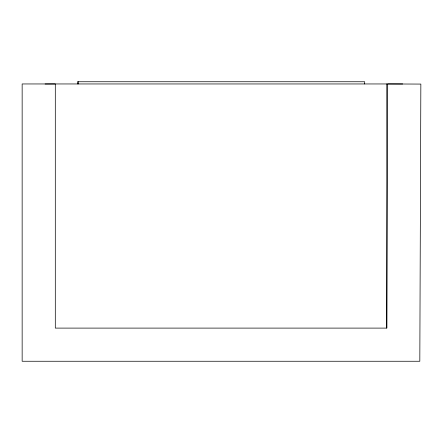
<?xml version="1.0" encoding="UTF-8"?>
<svg xmlns="http://www.w3.org/2000/svg" width="443" height="443" viewBox="0 0 443 443"><rect width="100%" height="100%" fill="white"/><g stroke="black" fill="none" stroke-linecap="round" stroke-linejoin="round"><path stroke-width="0.66" d="M45.086 83.993L55.303 83.954L55.303 328.102L386.789 328.102L387.697 83.954L420.85 84.076L419.82 361.255L22.15 361.255L22.15 83.954L402.693 83.954M386.789 83.954L386.789 328.102M364.689 83.954L364.689 81.745L77.403 81.745L77.403 83.954M78.317 81.745L78.317 83.954"/></g></svg>
